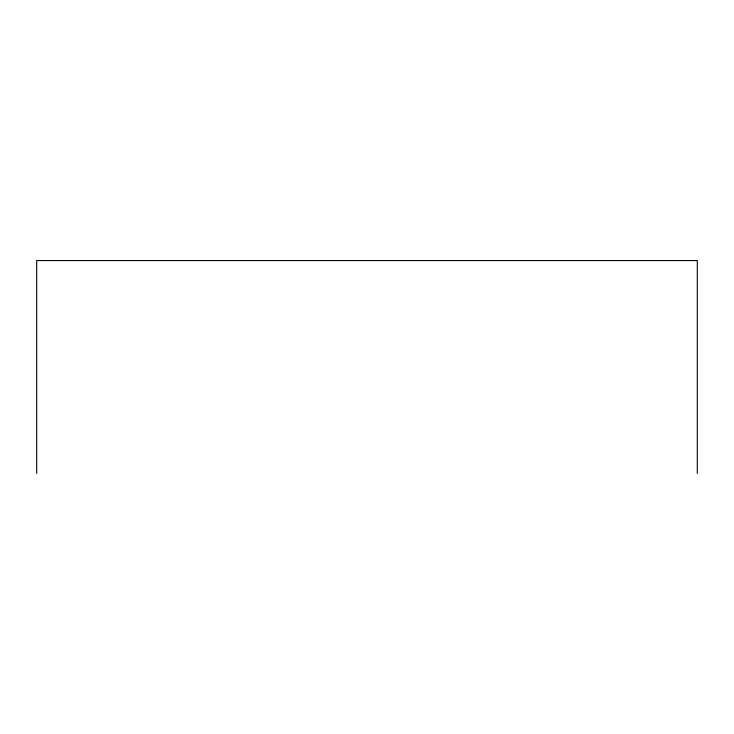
<?xml version="1.0" encoding="UTF-8"?>
<svg xmlns="http://www.w3.org/2000/svg" width="734" height="734" viewBox="0 0 734 734"><rect width="100%" height="100%" fill="white"/><g stroke="black" fill="none" stroke-linecap="round" stroke-linejoin="round"><path stroke-width="1.1" d="M697.3 473.439L697.3 260.561L36.7 260.561L36.7 473.439"/></g></svg>
